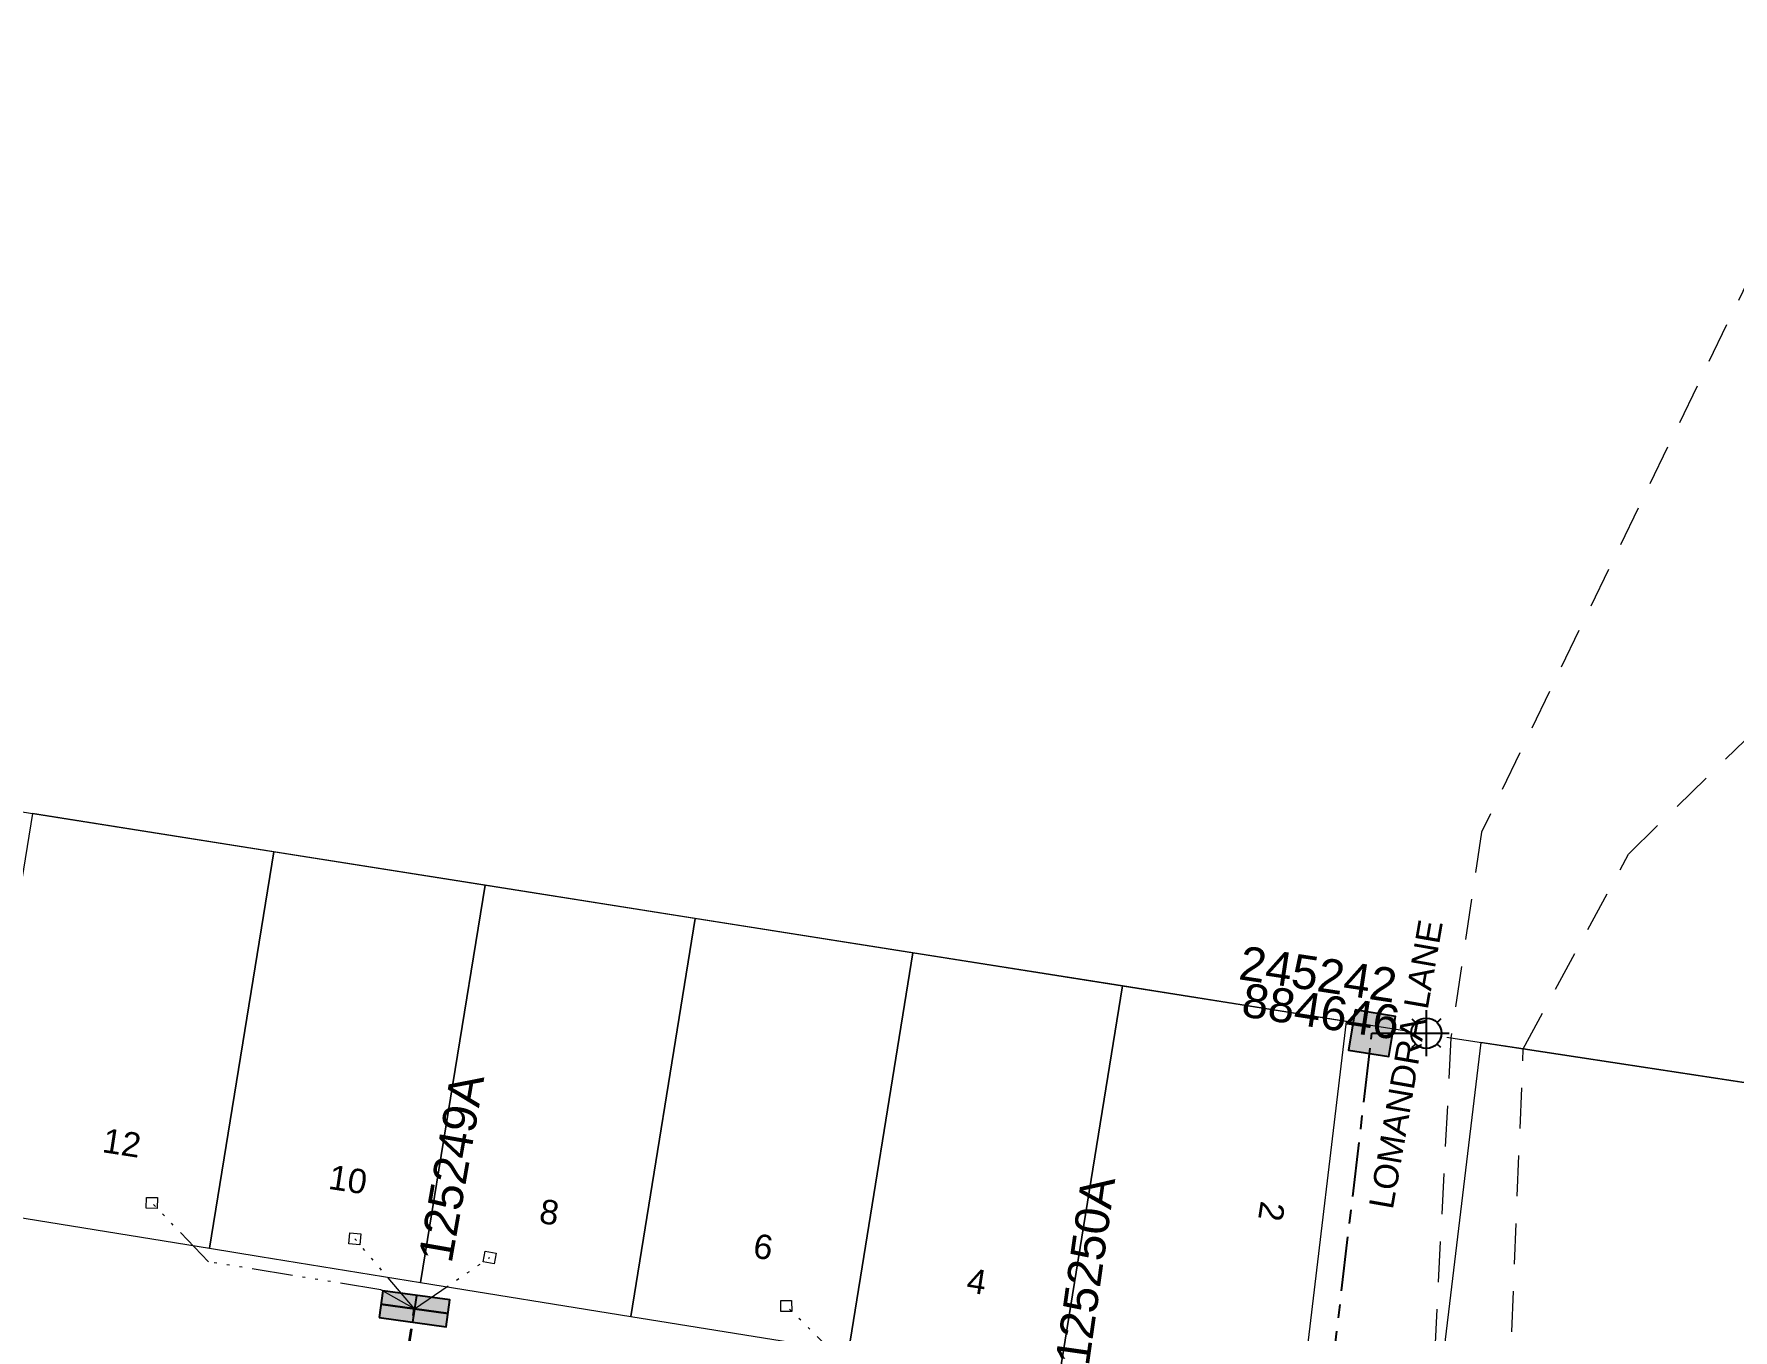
# Model space of a CAD drawing. Header units: metres. Extents: x 264899 to 270320, y 6185871 to 6191197.
# Drawn here: x 268418.8 to 268544, y 6186772.9 to 6186868.3 of the extents above; entities that cross this region are included whole.
import ezdxf
from ezdxf.enums import TextEntityAlignment as Align

# ---------------------------------------------------------------- set-up
doc = ezdxf.new("R2010")
doc.units = ezdxf.units.M
for name, pattern in [('Cable Exist UG', [7, 4, -1, 1, -1]), ('Dash', [5, 3, -2]), ('DASHED', [19.05, 12.7, -6.35]), ('PHANTOMX2', [6.6, 3, -0.75, 0.2, -0.75, 0.2, -0.75, 0.2, -0.75])]:
    doc.linetypes.add(name, pattern=pattern)
doc.layers.get('0').update_dxf_attribs({"color": 6})
for name, color, linetype, lineweight in [('_User_LV_Exist', 5, 'Continuous', 35), ('Cadastre Easements_SP_EXT', 58, 'DASHED', 15), ('Cadastre Land Parcels_SP_EXT', 118, 'Continuous', 15), ('Cadastre Roads_SP_EXT', 218, 'Continuous', 15), ('Mains_LV_EXT', 163, 'Continuous', 25), ('Mains_LV_SL_EXT', 135, 'Continuous', 25), ('Services_SP_EXT', 42, 'PHANTOMX2', 20)]:
    doc.layers.add(name, color=color, linetype=linetype, lineweight=lineweight)
for name, color, linetype in [('Equip_SP_SL_EXT', 7, 'Continuous'), ('SupportsUG_SP_LV_EXT', 7, 'Continuous'), ('SupportsUG_SP_LV_SL_EXT', 7, 'Continuous')]:
    doc.layers.add(name, color=color, linetype=linetype)
doc.layers.get('0').freeze()
doc.styles.add('COLUMN_LABEL', font='arial.ttf', dxfattribs={"height": 2})
doc.styles.add('iecARIAL', font='arial.ttf', dxfattribs={"height": 2})
doc.styles.add('POLE_LABEL', font='arial.ttf', dxfattribs={"height": 2})
doc.styles.add('SL_LABEL', font='arial.ttf', dxfattribs={"height": 2})
doc.styles.get("Standard").update_dxf_attribs({"font": 'arial.ttf'})

# ---------------------------------------------------------------- blocks, each defined once
blk = doc.blocks.new('COLUMN_EXT')
blk.add_hatch(color=256).paths.add_polyline_path([(1.5, -1.5), (1.5, 1.5), (-1.5, 1.5), (-1.5, -1.5)])
blk.add_lwpolyline([(1.5, 1.5), (-1.5, 1.5), (-1.5, -1.5), (1.5, -1.5)], close=True)
at = {"flags": 9}
for tag, p in [('STREETNAME', (-1.81, 1.6)), ('LOCATION', (-1.81, 1.4)), ('SUBURB', (-1.81, 1.8)), ('LEGEND', (-1.81, 1.2)), ('NOTES', (-1.81, 2)), ('COLUMN_TYPE', (-1.81, 0.4)), ('OWNED_BY', (-1.81, 0.6)), ('USAGE', (-1.81, 1)), ('STATE', (-1.81, 0.8))]:
    blk.add_attdef(tag, text='', height=0.2, rotation=180, dxfattribs=at).set_placement(p, align=Align.MIDDLE_LEFT)
at = {"flags": 1}
blk.add_attdef('Z', (-1.81, 2.35), '', height=0.2, rotation=180, dxfattribs=at)
at = {"flags": 9}
for tag, style, p in [('STRUCTURE_PLANT_NUMBER', 'POLE_LABEL', (-1.81, -0.03)), ('STREET_CODE', 'COLUMN_LABEL', (-1.81, 0.2))]:
    blk.add_attdef(tag, text='', height=0.2, rotation=180, dxfattribs=dict(at, style=style)).set_placement(p, align=Align.MIDDLE_LEFT)
at = {"style": 'COLUMN_LABEL', "width": 0.9, "flags": 8}
blk.add_attdef('ASSET_NUM', text='', height=2, rotation=270, dxfattribs=at).set_placement((2, -4), align=Align.MIDDLE_LEFT)
blk = doc.blocks.new('PILLAR_EXT')
blk.add_hatch(color=256).paths.add_polyline_path([(-2.5, 1), (-2.5, -1), (2.5, -1), (2.5, 1)])
for p, q in [((-2.5, 0), (2.5, 0)), ((0, 1), (0, -1))]:
    blk.add_line(p, q)
at = {"ltscale": 10}
blk.add_line((2.5, 0), (-2.5, 0), dxfattribs=at)
blk.add_lwpolyline([(-2.5, -1), (-1.25, -1), (1.25, -1), (2.5, -1), (2.5, 1), (-2.5, 1)], close=True)
at = {"width": 0.9, "flags": 8}
blk.add_attdef('ASSET_NUM', text='', height=2, rotation=90, dxfattribs=at).set_placement((-2, 4), align=Align.MIDDLE_LEFT)
for tag, p, flags in [('OWNED_BY', (0, -0.2), 9), ('STATE', (0, -0.4), 9), ('SUPPORT_TYPE', (0, -0.6), 9), ('USAGE', (0, -0.8), 9), ('LEGEND', (0, -1), 9), ('LOCATION', (0, -1.2), 9), ('NOTES', (0, -1.4), 9), ('STREETNAME', (0, -1.8), 9), ('SUBURB', (0, -2), 1), ('PARENT', (0, -1.6), 9)]:
    blk.add_attdef(tag, p, '', height=0.2, dxfattribs=dict(flags=flags))
blk = doc.blocks.new('SL_LANTERN_EXT')
at = {"flags": 9}
for tag, p in [('LRATECODE', (-7.4, 0)), ('LOUTREACHVOCAB', (-7.2, 0)), ('LOUTREACH', (-7, 0)), ('LANTNUMBER', (-6.6, 0)), ('LNEW', (-6.4, 0)), ('LMASTVOCAB', (-6.2, 0)), ('LMAST', (-6, 0)), ('LLAMPVOCAB', (-5.8, 0)), ('LLAMP', (-5.6, 0)), ('LEXIST', (-5.4, 0)), ('LCHARGE3PERCENT', (-5.2, 0)), ('LCHARGE3', (-5, 0)), ('LCHARGE2PERCENT', (-4.8, 0)), ('LCHARGE2', (-4.6, 0)), ('LCHARGE1PERCENT', (-4.4, 0)), ('LCHARGE1', (-4.2, 0)), ('LCATEGORY', (-4, 0)), ('LBRACKETVOCAB', (-3.8, 0)), ('LBRACKET', (-3.6, 0)), ('LKINGHEIGHT', (-3.4, 0)), ('CREPLACE', (-3.2, 0)), ('CREMOVE', (-3, 0)), ('CNUMBER', (-2.8, 0)), ('CNEW', (-2.6, 0)), ('CEXIST', (-2.4, 0)), ('USAGE', (-2.2, 0)), ('STATE', (-2, 0)), ('OWNED_BY', (-1.8, 0)), ('ORIENTATION', (-1.6, 0)), ('OPERATING_VOLTAGE', (-1.4, 0)), ('NO_PHASES', (-1.2, 0)), ('LANTERN_TYPE', (-1, 0)), ('LANTERN_PURPOSE', (-0.8, 0)), ('CONTROL_TYPE', (-0.6, 0)), ('CONSTRUCTED_VOLTAGE', (-0.4, 0))]:
    blk.add_attdef(tag, text='', height=0.001, rotation=270, dxfattribs=at).set_placement(p, align=Align.MIDDLE_LEFT)
at = {"style": 'SL_LABEL', "flags": 9}
blk.add_attdef('STREET_CODE', text='', height=0.001, rotation=270, dxfattribs=at).set_placement((0, 0), align=Align.MIDDLE_LEFT)
at = {"flags": 1}
blk.add_attdef('Z', (0, 0), '', height=0.001, rotation=270, dxfattribs=at)
at = {"width": 0.9}
blk.add_attdef('LNUMBER', text='', height=1, dxfattribs=at).set_placement((7, -1), align=Align.MIDDLE_LEFT)
at = {"flags": 9}
for tag, p in [('LREMOVE', (0, -7.6)), ('LREPLACE', (0, -7.8)), ('LTYPE', (0, -8)), ('LTYPEVOCAB', (0, -8.2)), ('LEGEND', (0, -8.4)), ('SUBURB', (0, -8.6)), ('STREETNAME', (0, -8.8)), ('LOCATION', (0, -9)), ('NOTES', (0, -9.2)), ('MAINTAINED_BY', (0, -9.86))]:
    blk.add_attdef(tag, text='', height=0.001, dxfattribs=at).set_placement(p, align=Align.MIDDLE_LEFT)
blk.add_attdef('OPERATED_BY', (0, -9.61), '', height=0.001, dxfattribs=at)
blk.add_wipeout([(5.69, 0), (5.06, -1.06), (4, -1.69), (2.94, -1.06), (2.31, 0), (2.94, 1.06), (4, 1.69), (5.06, 1.06)])
for p, q in [((4, 1.69), (4, 0)), ((0, 0), (4, 0)), ((2.94, 1.06), (3.2, 0.8)), ((5.06, 1.06), (4.8, 0.8)), ((2.94, -1.06), (3.2, -0.8)), ((4, 0), (5.69, 0)), ((4, 0), (4, -1.69)), ((5.06, -1.06), (4.8, -0.8))]:
    blk.add_line(p, q)
blk.add_circle((4, 0), 1.12)
blk = doc.blocks.new('CCP_EXT')
at = {"flags": 9}
for tag, p in [('STATE', (0, -1.8)), ('LEGEND', (0, -1.4)), ('LIFE_SUPPORT', (0, -1.6)), ('NOTES', (0, -2))]:
    blk.add_attdef(tag, text='', height=0.2, dxfattribs=at).set_placement(p, align=Align.MIDDLE_LEFT)
blk.add_wipeout([(0, 0.57), (0.57, 0), (0, -0.57), (-0.57, 0)])
blk.add_lwpolyline([(-0.57, 0), (0, 0.57), (0.57, 0), (0, -0.57), (-0.57, 0)])
at = {"flags": 1}
blk.add_attdef('Z', (0, 0), '', height=0.2, dxfattribs=at)
at = {"flags": 9}
for tag, p in [('CCP_TYPE', (0, 0)), ('CONSTRUCTED_VOLTAGE', (0, -0.2)), ('OPERATING_VOLTAGE', (0, -0.6)), ('ORIENTATION', (0, -0.8)), ('OWNED_BY', (0, -1)), ('NO_PHASES', (0, -0.4)), ('USAGE', (0, -1.2))]:
    blk.add_attdef(tag, text='', height=0.2, dxfattribs=at).set_placement(p, align=Align.MIDDLE_LEFT)

msp = doc.modelspace()

# ---------------------------------------------------------------- linework, layer by layer
at = {"layer": '_User_LV_Exist', "linetype": 'Cable Exist UG'}
msp.add_lwpolyline([(268463.76, 6186762.08), (268464.44, 6186766.03), (268464.44, 6186766.03), (268446.01, 6186769.01), (268446.85, 6186774.44)], dxfattribs=at)
at = {"layer": 'Cadastre Easements_SP_EXT', "linetype": 'Dash'}
msp.add_lwpolyline([(268544.88, 6186632.87), (268525.05, 6186707.79), (268528.55, 6186793.58), (268536.3, 6186807.94), (268581.18, 6186851.79)], dxfattribs=at)
at = {"layer": 'Cadastre Land Parcels_SP_EXT', "linetype": 'Continuous'}
for points in [[(268556.9, 6187057.64), (268477.06, 6186972.6), (268352.24, 6186852.66), (268324.82, 6186826.75), (268413.56, 6186811.74), (268523.21, 6186794.39), (268528.55, 6186793.58), (268867.47, 6186741.95)], [(268546.09, 6186790.91), (268528.55, 6186793.58), (268525.41, 6186794.06), (268522.21, 6186767.28)]]:
    msp.add_lwpolyline(points, dxfattribs=at)
for points in [[(268436.48, 6186808.11), (268418.71, 6186810.92), (268413.96, 6186781.78), (268431.74, 6186778.91), (268436.48, 6186808.11)], [(268452.05, 6186805.65), (268451.58, 6186805.72), (268436.48, 6186808.11), (268431.74, 6186778.91), (268435.47, 6186778.3), (268447.29, 6186776.39), (268452.05, 6186805.65)], [(268467.52, 6186803.2), (268452.05, 6186805.65), (268447.29, 6186776.39), (268462.79, 6186773.88), (268467.52, 6186803.2)], [(268483.57, 6186800.66), (268467.52, 6186803.2), (268462.79, 6186773.88), (268478.83, 6186771.29), (268483.57, 6186800.66)], [(268499.01, 6186798.22), (268483.57, 6186800.66), (268478.83, 6186771.29), (268494.26, 6186768.79), (268499.01, 6186798.22)], [(268512.45, 6186769.88), (268515.52, 6186795.61), (268499.01, 6186798.22), (268494.26, 6186768.79), (268508.21, 6186766.53), (268512.45, 6186769.88)]]:
    msp.add_lwpolyline(points, close=True, dxfattribs=at)
at = {"layer": 'Mains_LV_EXT', "linetype": 'Cable Exist UG'}
msp.add_lwpolyline([(268463.76, 6186762.08), (268464.44, 6186766.03), (268464.44, 6186766.03), (268446.01, 6186769.01), (268446.85, 6186774.44)], dxfattribs=at)

# ---------------------------------------------------------------- block references
at = {"layer": 'SupportsUG_SP_LV_EXT'}
ref = msp.add_blockref('PILLAR_EXT', (268446.85, 6186774.44), dxfattribs=dict(at, rotation=352.1771316492386))
ref.add_attrib('ASSET_NUM', '125249A', dxfattribs={"layer": '0', "height": 2.5, "rotation": 80.0437, "style": 'iecARIAL'}).set_placement((268448.35, 6186777.94), align=Align.MIDDLE_LEFT)
ref = msp.add_blockref('PILLAR_EXT', (268493.79, 6186766.84), dxfattribs=dict(at, rotation=351.0454982640675))
ref.add_attrib('ASSET_NUM', '125250A', dxfattribs={"layer": '0', "height": 2.5, "rotation": 81.9386, "style": 'iecARIAL'}).set_placement((268495.29, 6186770.34), align=Align.MIDDLE_LEFT)
at = {"layer": 'SupportsUG_SP_LV_SL_EXT'}
ref = msp.add_blockref('COLUMN_EXT', (268517.4, 6186794.74), dxfattribs=dict(at, rotation=80.79657839224261))
ref.add_attrib('ASSET_NUM', '884646', dxfattribs={"layer": '0', "height": 2.5, "rotation": 351.3791, "style": 'COLUMN_LABEL'}).set_placement((268519.4, 6186795.49), align=Align.MIDDLE_RIGHT)

# ---------------------------------------------------------------- texts
at = {"layer": 'Cadastre Land Parcels_SP_EXT'}
for s, rotation, p in [('12', 351.1688, (268423.77, 6186785.99)), ('10', 351.1719, (268440.43, 6186783.29)), ('8', 351.1709, (268455.96, 6186780.78)), ('2', 261.2147, (268509.22, 6186782.44)), ('6', 351.1714, (268471.72, 6186778.23)), ('4', 351.1682, (268487.45, 6186775.68))]:
    msp.add_text(s, height=1.8, rotation=rotation, dxfattribs=at).set_placement(p)

# ---------------------------------------------------------------- next in the draw order: block references
at = {"layer": 'Equip_SP_SL_EXT'}
ref = msp.add_blockref('SL_LANTERN_EXT', (268517.4, 6186794.74), dxfattribs=at)
ref.add_attrib('ASSET_NUM', '245242', dxfattribs={"layer": '0', "height": 2.5, "rotation": 351.3791, "style": 'iecARIAL'}).set_placement((268518.9, 6186796.24), align=Align.BOTTOM_RIGHT)
at = {"layer": 'Services_SP_EXT'}
for p, rotation in [((268427.5, 6186782.24), 313.7226148346782), ((268442.46, 6186779.6), 310.1771318591174), ((268452.39, 6186778.22), 214.1771316916266), ((268474.24, 6186774.65), 315.5010834365734)]:
    msp.add_blockref('CCP_EXT', p, dxfattribs=dict(at, rotation=rotation))

# ---------------------------------------------------------------- next in the draw order: linework, layer by layer
at = {"layer": 'Cadastre Easements_SP_EXT', "linetype": 'Dash'}
msp.add_lwpolyline([(268550.06, 6186860.42), (268525.47, 6186809.55), (268523.21, 6186794.39), (268518.67, 6186706.9), (268537.82, 6186631.12), (268545.55, 6186600.54), (268532.64, 6186448.98), (268561.3, 6186423.82)], dxfattribs=at)
at = {"layer": 'Mains_LV_SL_EXT', "linetype": 'Cable Exist UG'}
msp.add_lwpolyline([(268493.79, 6186766.84), (268497.46, 6186766.25), (268497.46, 6186766.25), (268507.85, 6186764.57), (268508.76, 6186764.49), (268508.76, 6186764.49), (268514.34, 6186768.81), (268517.35, 6186794.3), (268517.4, 6186794.74)], dxfattribs=at)
at = {"layer": 'Services_SP_EXT'}
for points in [[(268446.85, 6186774.44), (268444.37, 6186775.85), (268444.37, 6186775.85), (268431.68, 6186777.9), (268427.5, 6186782.24)], [(268446.85, 6186774.44), (268442.46, 6186779.6)], [(268446.85, 6186774.44), (268452.39, 6186778.22)], [(268493.79, 6186766.84), (268491.14, 6186768.29), (268491.14, 6186768.29), (268478.66, 6186770.3), (268474.24, 6186774.65)]]:
    msp.add_lwpolyline(points, dxfattribs=at)

# ---------------------------------------------------------------- next in the draw order: texts
at = {"layer": 'Cadastre Roads_SP_EXT'}
msp.add_text('LOMANDRA LANE', height=1.8, rotation=80.0995, dxfattribs=at).set_placement((268518.93, 6186781.7))

doc.saveas('drawing.dxf')
